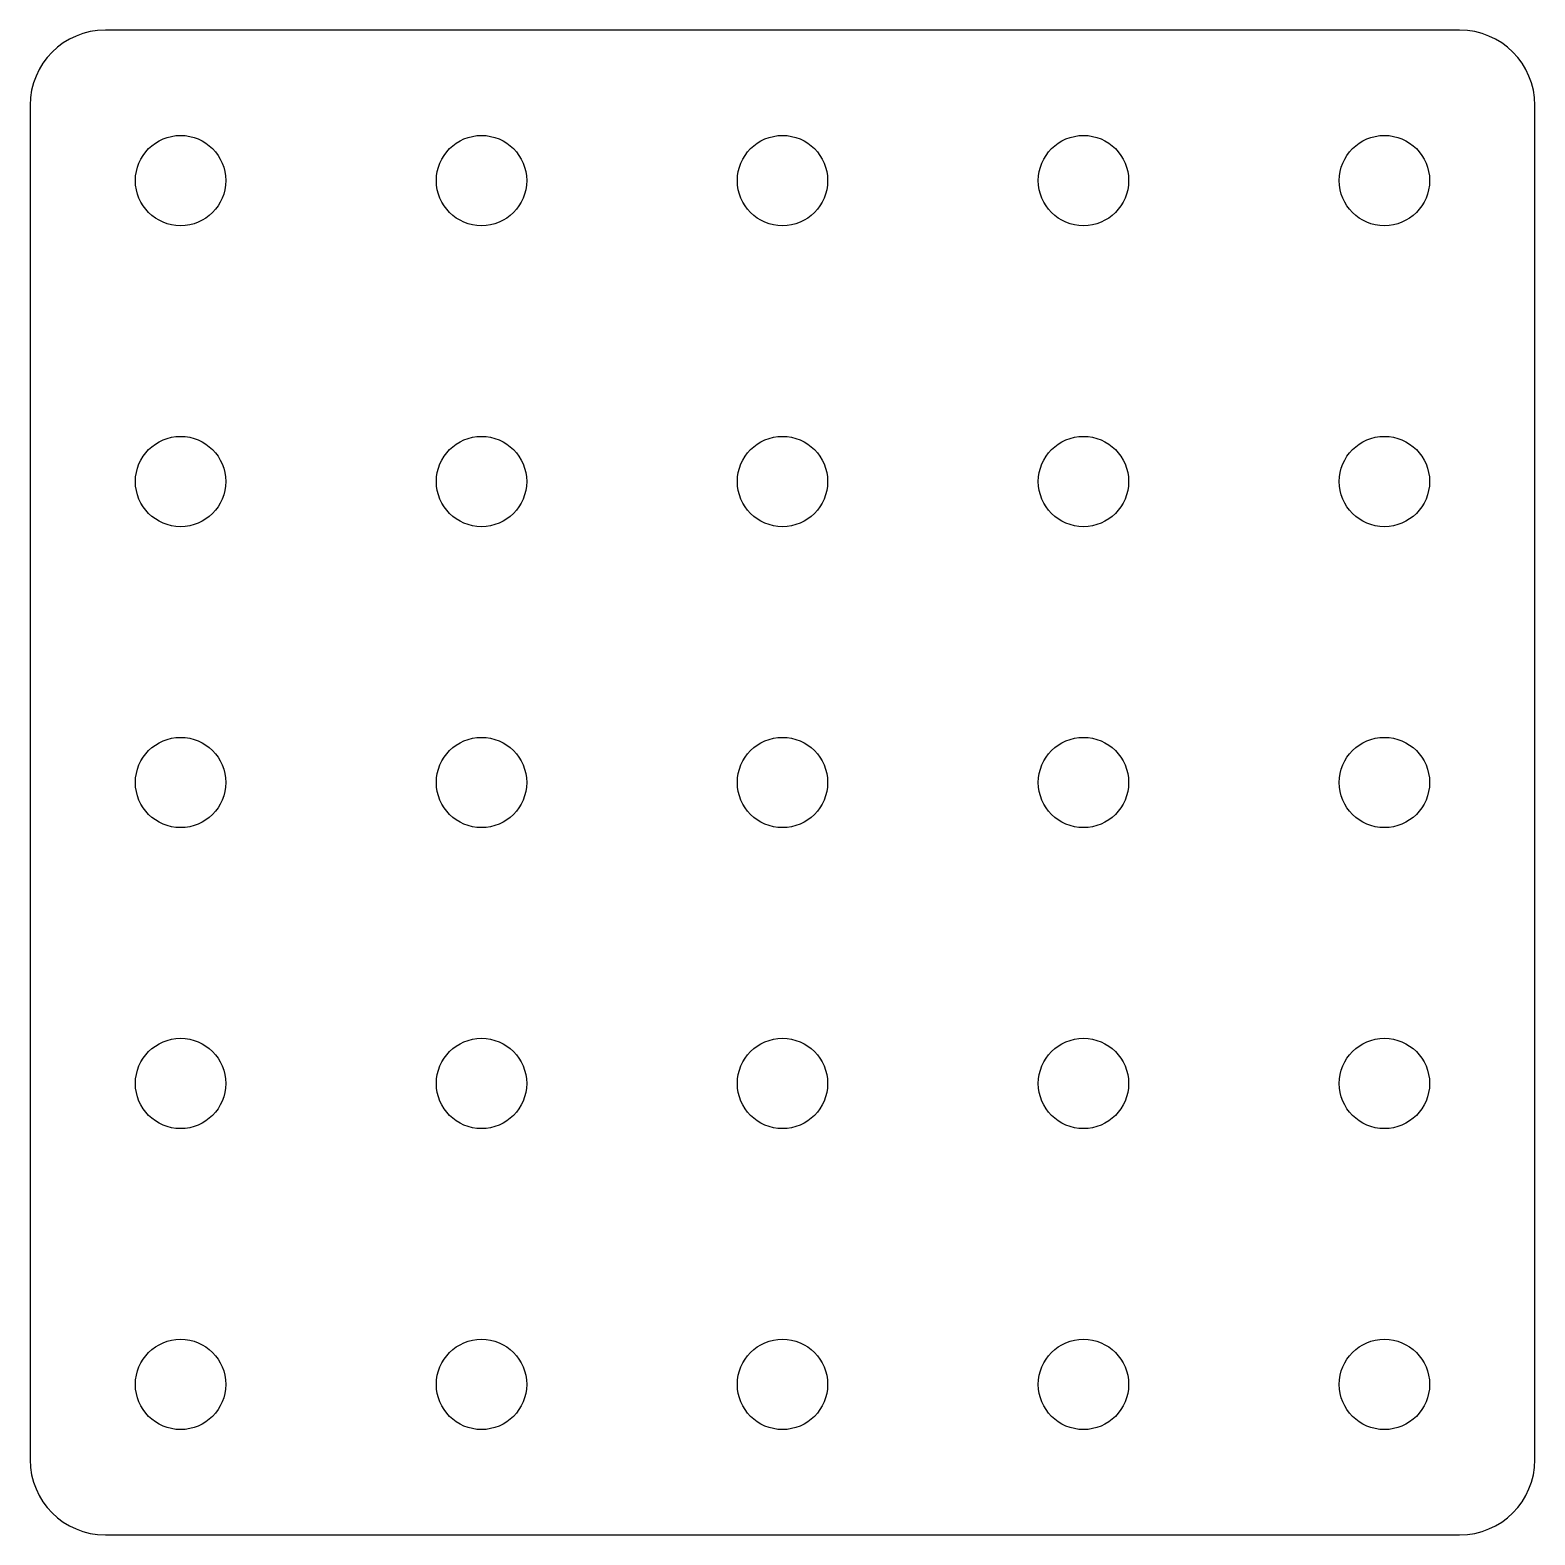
# Model space of a CAD drawing. Header units: millimetres. Extents: x 0 to 50, y 0 to 50.
import ezdxf

# ---------------------------------------------------------------- set-up
doc = ezdxf.new("R2010")
doc.units = ezdxf.units.MM
doc.layers.add('Shape2DView', color=7, linetype='CONTINUOUS')

msp = doc.modelspace()

# ---------------------------------------------------------------- linework, layer by layer
at = {"layer": 'Shape2DView'}
for p, q in [((47.5, 50), (2.5, 50)), ((0, 47.5), (0, 2.5)), ((50, 2.5), (50, 47.5)), ((2.5, 0), (47.5, 0))]:
    msp.add_line(p, q, dxfattribs=at)
for centre in [(5, 45), (15, 45), (25, 45), (35, 45), (45, 45), (5, 35), (15, 35), (25, 35), (35, 35), (45, 35), (5, 25), (15, 25), (25, 25), (35, 25), (45, 25), (5, 15), (15, 15), (25, 15), (35, 15), (45, 15), (5, 5), (15, 5), (25, 5), (35, 5), (45, 5)]:
    msp.add_circle(centre, 1.5, dxfattribs=at)
for centre, start, end in [((2.5, 47.5), 90, 180), ((47.5, 47.5), 0, 90), ((2.5, 2.5), -180, -90), ((47.5, 2.5), -90, 0)]:
    msp.add_arc(centre, 2.5, start, end, dxfattribs=at)

doc.saveas('drawing.dxf')
